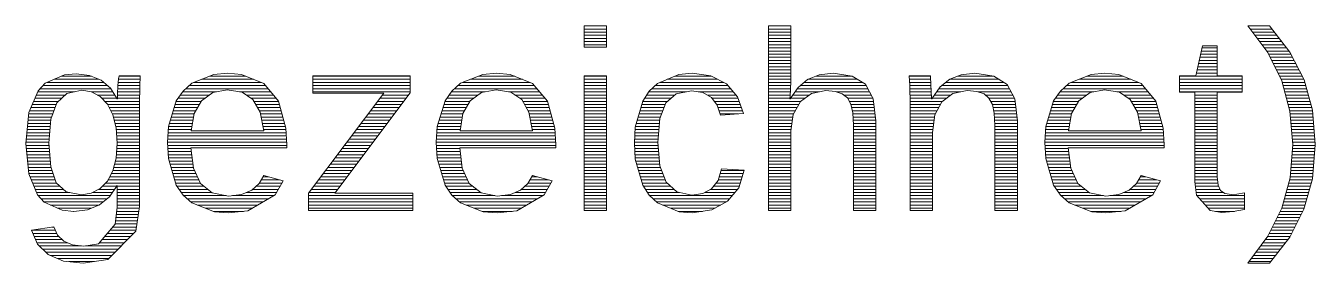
# Model space of a CAD drawing. Header units: millimetres. Extents: x 20 to 410, y 10 to 287.
# Drawn here: x 132.54 to 157.16, y 63.49 to 68.02 of the extents above; entities that cross this region are included whole.
import ezdxf

# ---------------------------------------------------------------- set-up
doc = ezdxf.new("R2010")
doc.units = ezdxf.units.MM
doc.layers.add('TEXT', color=7, linetype='Continuous', lineweight=13)

msp = doc.modelspace()

# ---------------------------------------------------------------- linework, layer by layer
at = {"layer": 'TEXT', "lineweight": 13}
for p, q in [((143.199, 68.021), (143.626, 68.021)), ((146.722, 68.021), (147.148, 68.021)), ((155.875, 68.021), (156.287, 68.021)), ((143.199, 67.961), (143.626, 67.961)), ((143.199, 67.901), (143.626, 67.901)), ((143.199, 67.841), (143.626, 67.841)), ((143.199, 67.781), (143.626, 67.781)), ((143.199, 67.721), (143.626, 67.721)), ((146.722, 67.961), (147.148, 67.961)), ((146.722, 67.901), (147.148, 67.901)), ((146.722, 67.841), (147.148, 67.841)), ((146.722, 67.781), (147.148, 67.781)), ((146.722, 67.721), (147.148, 67.721)), ((155.92, 67.961), (156.334, 67.961)), ((155.965, 67.901), (156.381, 67.901)), ((156.01, 67.841), (156.427, 67.841)), ((156.055, 67.781), (156.474, 67.781)), ((156.1, 67.721), (156.521, 67.721)), ((143.199, 67.661), (143.626, 67.661)), ((146.722, 67.661), (147.148, 67.661)), ((146.722, 67.601), (147.148, 67.601)), ((146.722, 67.541), (147.148, 67.541)), ((146.722, 67.481), (147.148, 67.481)), ((154.971, 67.481), (155.292, 67.481)), ((154.984, 67.541), (155.292, 67.541)), ((154.998, 67.601), (155.292, 67.601)), ((156.146, 67.661), (156.568, 67.661)), ((156.191, 67.601), (156.614, 67.601)), ((156.236, 67.541), (156.661, 67.541)), ((156.273, 67.481), (156.697, 67.481)), ((146.722, 67.421), (147.148, 67.421)), ((146.722, 67.361), (147.148, 67.361)), ((146.722, 67.301), (147.148, 67.301)), ((146.722, 67.241), (147.148, 67.241)), ((154.919, 67.241), (155.292, 67.241)), ((154.932, 67.301), (155.292, 67.301)), ((154.945, 67.361), (155.292, 67.361)), ((154.958, 67.421), (155.292, 67.421)), ((156.303, 67.421), (156.728, 67.421)), ((156.332, 67.361), (156.758, 67.361)), ((156.362, 67.301), (156.789, 67.301)), ((156.392, 67.241), (156.82, 67.241)), ((133.08, 67.001), (133.934, 67.001)), ((133.214, 67.061), (133.793, 67.061)), ((134.308, 67.001), (134.72, 67.001)), ((134.317, 67.061), (134.723, 67.061)), ((135.897, 67.001), (136.889, 67.001)), ((136.048, 67.061), (136.74, 67.061)), ((138.018, 67.061), (139.879, 67.061)), ((138.018, 67.001), (139.879, 67.001)), ((141.031, 67.001), (142.023, 67.001)), ((141.181, 67.061), (141.874, 67.061)), ((143.199, 67.061), (143.626, 67.061)), ((143.199, 67.001), (143.626, 67.001)), ((144.788, 67.001), (145.744, 67.001)), ((144.932, 67.061), (145.629, 67.061)), ((146.722, 67.181), (147.148, 67.181)), ((146.722, 67.121), (147.148, 67.121)), ((146.722, 67.061), (147.148, 67.061)), ((146.722, 67.001), (147.147, 67.001)), ((147.475, 67.001), (148.422, 67.001)), ((147.625, 67.061), (148.325, 67.061)), ((149.411, 67.061), (149.814, 67.061)), ((149.414, 67.001), (149.818, 67.001)), ((150.176, 67.001), (151.126, 67.001)), ((150.328, 67.061), (151.03, 67.061)), ((152.651, 67.001), (153.643, 67.001)), ((152.802, 67.061), (153.494, 67.061)), ((154.568, 67.061), (155.766, 67.061)), ((154.568, 67.001), (155.766, 67.001)), ((154.892, 67.121), (155.292, 67.121)), ((154.906, 67.181), (155.292, 67.181)), ((156.421, 67.181), (156.851, 67.181)), ((156.451, 67.121), (156.881, 67.121)), ((156.481, 67.061), (156.912, 67.061)), ((156.51, 67.001), (156.943, 67.001)), ((132.767, 66.761), (133.465, 66.761)), ((132.812, 66.821), (134.16, 66.821)), ((132.869, 66.881), (134.095, 66.881)), ((132.946, 66.941), (134.025, 66.941)), ((133.789, 66.761), (134.199, 66.761)), ((134.293, 66.761), (134.712, 66.761)), ((134.296, 66.821), (134.712, 66.821)), ((134.299, 66.881), (134.714, 66.881)), ((134.303, 66.941), (134.717, 66.941)), ((135.531, 66.761), (136.178, 66.761)), ((135.591, 66.821), (137.167, 66.821)), ((135.658, 66.881), (137.117, 66.881)), ((135.747, 66.941), (137.039, 66.941)), ((136.62, 66.761), (137.217, 66.761)), ((138.018, 66.941), (139.879, 66.941)), ((138.018, 66.881), (139.879, 66.881)), ((138.018, 66.821), (139.879, 66.821)), ((138.018, 66.761), (139.879, 66.761)), ((140.664, 66.761), (141.312, 66.761)), ((140.725, 66.821), (142.301, 66.821)), ((140.791, 66.881), (142.251, 66.881)), ((140.881, 66.941), (142.172, 66.941)), ((141.754, 66.761), (142.351, 66.761)), ((143.199, 66.941), (143.626, 66.941)), ((143.199, 66.881), (143.626, 66.881)), ((143.199, 66.821), (143.626, 66.821)), ((143.199, 66.761), (143.626, 66.761)), ((144.436, 66.761), (145.148, 66.761)), ((144.494, 66.821), (145.994, 66.821)), ((144.558, 66.881), (145.942, 66.881)), ((144.644, 66.941), (145.859, 66.941)), ((145.387, 66.761), (146.047, 66.761)), ((146.722, 66.941), (147.146, 66.941)), ((146.722, 66.881), (147.143, 66.881)), ((146.722, 66.821), (147.141, 66.821)), ((146.722, 66.761), (147.138, 66.761)), ((147.229, 66.761), (147.687, 66.761)), ((147.271, 66.821), (148.62, 66.821)), ((147.329, 66.881), (148.588, 66.881)), ((147.4, 66.941), (148.52, 66.941)), ((148.019, 66.761), (148.653, 66.761)), ((149.418, 66.941), (149.822, 66.941)), ((149.421, 66.881), (149.825, 66.881)), ((149.422, 66.821), (149.827, 66.821)), ((149.422, 66.761), (149.829, 66.761)), ((149.933, 66.761), (150.39, 66.761)), ((149.975, 66.821), (151.324, 66.821)), ((150.03, 66.881), (151.292, 66.881)), ((150.103, 66.941), (151.222, 66.941)), ((150.728, 66.761), (151.356, 66.761)), ((152.285, 66.761), (152.933, 66.761)), ((152.345, 66.821), (153.921, 66.821)), ((152.412, 66.881), (153.871, 66.881)), ((152.501, 66.941), (153.793, 66.941)), ((153.374, 66.761), (153.971, 66.761)), ((154.568, 66.941), (155.766, 66.941)), ((154.568, 66.881), (155.766, 66.881)), ((154.568, 66.821), (155.766, 66.821)), ((154.568, 66.761), (155.766, 66.761)), ((156.533, 66.941), (156.962, 66.941)), ((156.549, 66.881), (156.978, 66.881)), ((156.565, 66.821), (156.995, 66.821)), ((156.581, 66.761), (157.011, 66.761)), ((132.663, 66.521), (133.117, 66.521)), ((132.689, 66.581), (133.16, 66.581)), ((132.715, 66.641), (133.225, 66.641)), ((132.741, 66.701), (133.29, 66.701)), ((133.902, 66.701), (134.238, 66.701)), ((133.986, 66.641), (134.277, 66.641)), ((134.042, 66.581), (134.71, 66.581)), ((134.098, 66.521), (134.709, 66.521)), ((134.29, 66.641), (134.71, 66.641)), ((134.291, 66.701), (134.711, 66.701)), ((135.39, 66.521), (135.853, 66.521)), ((135.409, 66.581), (135.887, 66.581)), ((135.448, 66.641), (135.961, 66.641)), ((135.489, 66.701), (136.043, 66.701)), ((136.746, 66.701), (137.267, 66.701)), ((136.835, 66.641), (137.316, 66.641)), ((136.895, 66.581), (137.365, 66.581)), ((136.929, 66.521), (137.382, 66.521)), ((139.21, 66.521), (139.712, 66.521)), ((139.255, 66.581), (139.757, 66.581)), ((139.3, 66.641), (139.802, 66.641)), ((139.345, 66.701), (139.848, 66.701)), ((140.524, 66.521), (140.987, 66.521)), ((140.543, 66.581), (141.021, 66.581)), ((140.581, 66.641), (141.094, 66.641)), ((140.623, 66.701), (141.177, 66.701)), ((141.88, 66.701), (142.4, 66.701)), ((141.969, 66.641), (142.45, 66.641)), ((142.029, 66.581), (142.499, 66.581)), ((142.063, 66.521), (142.516, 66.521)), ((143.199, 66.701), (143.626, 66.701)), ((143.199, 66.641), (143.626, 66.641)), ((143.199, 66.581), (143.626, 66.581)), ((143.199, 66.521), (143.626, 66.521)), ((144.302, 66.521), (144.745, 66.521)), ((144.319, 66.581), (144.789, 66.581)), ((144.357, 66.641), (144.859, 66.641)), ((144.397, 66.701), (144.93, 66.701)), ((145.554, 66.701), (146.099, 66.701)), ((145.644, 66.641), (146.137, 66.641)), ((145.689, 66.581), (146.159, 66.581)), ((145.734, 66.521), (146.18, 66.521)), ((146.722, 66.701), (147.134, 66.701)), ((146.722, 66.641), (147.13, 66.641)), ((146.722, 66.581), (147.336, 66.581)), ((146.722, 66.521), (147.299, 66.521)), ((147.146, 66.641), (147.417, 66.641)), ((147.187, 66.701), (147.498, 66.701)), ((148.157, 66.701), (148.685, 66.701)), ((148.229, 66.641), (148.717, 66.641)), ((148.263, 66.581), (148.729, 66.581)), ((148.294, 66.521), (148.736, 66.521)), ((149.423, 66.701), (149.831, 66.701)), ((149.424, 66.641), (149.832, 66.641)), ((149.424, 66.581), (150.039, 66.581)), ((149.425, 66.521), (150.001, 66.521)), ((149.849, 66.641), (150.119, 66.641)), ((149.891, 66.701), (150.199, 66.701)), ((150.863, 66.701), (151.387, 66.701)), ((150.932, 66.641), (151.419, 66.641)), ((150.964, 66.581), (151.432, 66.581)), ((150.996, 66.521), (151.439, 66.521)), ((152.145, 66.521), (152.607, 66.521)), ((152.163, 66.581), (152.641, 66.581)), ((152.202, 66.641), (152.715, 66.641)), ((152.243, 66.701), (152.797, 66.701)), ((153.5, 66.701), (154.021, 66.701)), ((153.589, 66.641), (154.07, 66.641)), ((153.649, 66.581), (154.12, 66.581)), ((153.683, 66.521), (154.136, 66.521)), ((154.865, 66.701), (155.292, 66.701)), ((154.865, 66.641), (155.292, 66.641)), ((154.865, 66.581), (155.292, 66.581)), ((154.865, 66.521), (155.292, 66.521)), ((156.597, 66.701), (157.028, 66.701)), ((156.614, 66.641), (157.045, 66.641)), ((156.63, 66.581), (157.061, 66.581)), ((156.646, 66.521), (157.078, 66.521)), ((132.588, 66.281), (133.031, 66.281)), ((132.594, 66.341), (133.052, 66.341)), ((132.611, 66.401), (133.074, 66.401)), ((132.637, 66.461), (133.096, 66.461)), ((134.128, 66.461), (134.709, 66.461)), ((134.159, 66.401), (134.709, 66.401)), ((134.19, 66.341), (134.709, 66.341)), ((134.21, 66.281), (134.709, 66.281)), ((135.317, 66.281), (135.742, 66.281)), ((135.335, 66.341), (135.752, 66.341)), ((135.354, 66.401), (135.785, 66.401)), ((135.372, 66.461), (135.819, 66.461)), ((136.963, 66.461), (137.399, 66.461)), ((136.997, 66.401), (137.415, 66.401)), ((137.02, 66.341), (137.432, 66.341)), ((137.032, 66.281), (137.448, 66.281)), ((139.03, 66.281), (139.532, 66.281)), ((139.075, 66.341), (139.577, 66.341)), ((139.12, 66.401), (139.622, 66.401)), ((139.165, 66.461), (139.667, 66.461)), ((140.451, 66.281), (140.876, 66.281)), ((140.469, 66.341), (140.886, 66.341)), ((140.488, 66.401), (140.918, 66.401)), ((140.506, 66.461), (140.952, 66.461)), ((142.097, 66.461), (142.532, 66.461)), ((142.131, 66.401), (142.549, 66.401)), ((142.153, 66.341), (142.566, 66.341)), ((142.165, 66.281), (142.582, 66.281)), ((143.199, 66.461), (143.626, 66.461)), ((143.199, 66.401), (143.626, 66.401)), ((143.199, 66.341), (143.626, 66.341)), ((143.199, 66.281), (143.626, 66.281)), ((144.233, 66.281), (144.655, 66.281)), ((144.25, 66.341), (144.678, 66.341)), ((144.268, 66.401), (144.7, 66.401)), ((144.285, 66.461), (144.723, 66.461)), ((145.758, 66.461), (146.202, 66.461)), ((145.777, 66.401), (146.223, 66.401)), ((145.795, 66.341), (146.142, 66.341)), ((146.722, 66.461), (147.266, 66.461)), ((146.722, 66.401), (147.233, 66.401)), ((146.722, 66.341), (147.199, 66.341)), ((146.722, 66.281), (147.187, 66.281)), ((148.308, 66.461), (148.743, 66.461)), ((148.322, 66.401), (148.75, 66.401)), ((148.331, 66.341), (148.757, 66.341)), ((148.334, 66.281), (148.764, 66.281)), ((149.425, 66.461), (149.97, 66.461)), ((149.425, 66.401), (149.938, 66.401)), ((149.425, 66.341), (149.906, 66.341)), ((149.425, 66.281), (149.891, 66.281)), ((151.009, 66.461), (151.446, 66.461)), ((151.023, 66.401), (151.453, 66.401)), ((151.034, 66.341), (151.46, 66.341)), ((151.037, 66.281), (151.467, 66.281)), ((152.071, 66.281), (152.496, 66.281)), ((152.09, 66.341), (152.506, 66.341)), ((152.108, 66.401), (152.539, 66.401)), ((152.126, 66.461), (152.573, 66.461)), ((153.717, 66.461), (154.153, 66.461)), ((153.751, 66.401), (154.169, 66.401)), ((153.774, 66.341), (154.186, 66.341)), ((153.786, 66.281), (154.202, 66.281)), ((154.865, 66.461), (155.292, 66.461)), ((154.865, 66.401), (155.292, 66.401)), ((154.865, 66.341), (155.292, 66.341)), ((154.865, 66.281), (155.292, 66.281)), ((156.662, 66.461), (157.094, 66.461)), ((156.678, 66.401), (157.109, 66.401)), ((156.685, 66.341), (157.114, 66.341)), ((156.69, 66.281), (157.119, 66.281)), ((132.564, 66.041), (133, 66.041)), ((132.57, 66.101), (133.005, 66.101)), ((132.576, 66.161), (133.01, 66.161)), ((132.582, 66.221), (133.015, 66.221)), ((134.226, 66.221), (134.709, 66.221)), ((134.241, 66.161), (134.709, 66.161)), ((134.257, 66.101), (134.709, 66.101)), ((134.266, 66.041), (134.709, 66.041)), ((135.258, 66.041), (135.7, 66.041)), ((135.262, 66.101), (135.711, 66.101)), ((135.281, 66.161), (135.721, 66.161)), ((135.299, 66.221), (135.731, 66.221)), ((137.043, 66.221), (137.465, 66.221)), ((137.055, 66.161), (137.482, 66.161)), ((137.067, 66.101), (137.498, 66.101)), ((137.079, 66.041), (137.508, 66.041)), ((138.85, 66.041), (139.351, 66.041)), ((138.895, 66.101), (139.396, 66.101)), ((138.94, 66.161), (139.442, 66.161)), ((138.985, 66.221), (139.487, 66.221)), ((140.392, 66.041), (140.834, 66.041)), ((140.396, 66.101), (140.844, 66.101)), ((140.414, 66.161), (140.855, 66.161)), ((140.433, 66.221), (140.865, 66.221)), ((142.177, 66.221), (142.599, 66.221)), ((142.189, 66.161), (142.615, 66.161)), ((142.201, 66.101), (142.632, 66.101)), ((142.213, 66.041), (142.642, 66.041)), ((143.199, 66.221), (143.626, 66.221)), ((143.199, 66.161), (143.626, 66.161)), ((143.199, 66.101), (143.626, 66.101)), ((143.199, 66.041), (143.626, 66.041)), ((144.175, 66.041), (144.627, 66.041)), ((144.181, 66.101), (144.632, 66.101)), ((144.198, 66.161), (144.637, 66.161)), ((144.216, 66.221), (144.642, 66.221)), ((146.722, 66.221), (147.178, 66.221)), ((146.722, 66.161), (147.17, 66.161)), ((146.722, 66.101), (147.161, 66.101)), ((146.722, 66.041), (147.152, 66.041)), ((148.338, 66.221), (148.771, 66.221)), ((148.341, 66.161), (148.772, 66.161)), ((148.343, 66.101), (148.772, 66.101)), ((148.343, 66.041), (148.772, 66.041)), ((149.425, 66.221), (149.883, 66.221)), ((149.425, 66.161), (149.875, 66.161)), ((149.425, 66.101), (149.867, 66.101)), ((149.425, 66.041), (149.859, 66.041)), ((151.041, 66.221), (151.474, 66.221)), ((151.044, 66.161), (151.476, 66.161)), ((151.046, 66.101), (151.476, 66.101)), ((151.046, 66.041), (151.476, 66.041)), ((152.012, 66.041), (152.454, 66.041)), ((152.016, 66.101), (152.465, 66.101)), ((152.035, 66.161), (152.475, 66.161)), ((152.053, 66.221), (152.486, 66.221)), ((153.798, 66.221), (154.219, 66.221)), ((153.809, 66.161), (154.236, 66.161)), ((153.821, 66.101), (154.252, 66.101)), ((153.833, 66.041), (154.262, 66.041)), ((154.865, 66.221), (155.292, 66.221)), ((154.865, 66.161), (155.292, 66.161)), ((154.865, 66.101), (155.292, 66.101)), ((154.865, 66.041), (155.292, 66.041)), ((156.694, 66.221), (157.124, 66.221)), ((156.699, 66.161), (157.129, 66.161)), ((156.704, 66.101), (157.134, 66.101)), ((156.709, 66.041), (157.139, 66.041)), ((132.54, 65.801), (132.98, 65.801)), ((132.546, 65.861), (132.985, 65.861)), ((132.552, 65.921), (132.99, 65.921)), ((132.558, 65.981), (132.995, 65.981)), ((134.27, 65.981), (134.709, 65.981)), ((134.275, 65.921), (134.709, 65.921)), ((134.279, 65.861), (134.709, 65.861)), ((134.284, 65.801), (134.709, 65.801)), ((135.243, 65.801), (137.521, 65.801)), ((135.247, 65.861), (137.518, 65.861)), ((135.251, 65.921), (137.515, 65.921)), ((135.255, 65.981), (137.512, 65.981)), ((138.67, 65.801), (139.171, 65.801)), ((138.715, 65.861), (139.216, 65.861)), ((138.76, 65.921), (139.261, 65.921)), ((138.805, 65.981), (139.306, 65.981)), ((140.377, 65.801), (142.655, 65.801)), ((140.381, 65.861), (142.652, 65.861)), ((140.385, 65.921), (142.649, 65.921)), ((140.388, 65.981), (142.645, 65.981)), ((143.199, 65.981), (143.626, 65.981)), ((143.199, 65.921), (143.626, 65.921)), ((143.199, 65.861), (143.626, 65.861)), ((143.199, 65.801), (143.626, 65.801)), ((144.161, 65.801), (144.607, 65.801)), ((144.165, 65.861), (144.612, 65.861)), ((144.168, 65.921), (144.617, 65.921)), ((144.172, 65.981), (144.622, 65.981)), ((146.722, 65.981), (147.148, 65.981)), ((146.722, 65.921), (147.148, 65.921)), ((146.722, 65.861), (147.148, 65.861)), ((146.722, 65.801), (147.148, 65.801)), ((148.343, 65.981), (148.772, 65.981)), ((148.343, 65.921), (148.772, 65.921)), ((148.343, 65.861), (148.772, 65.861)), ((148.343, 65.801), (148.772, 65.801)), ((149.425, 65.981), (149.852, 65.981)), ((149.425, 65.921), (149.852, 65.921)), ((149.425, 65.861), (149.852, 65.861)), ((149.425, 65.801), (149.852, 65.801)), ((151.046, 65.981), (151.476, 65.981)), ((151.046, 65.921), (151.476, 65.921)), ((151.046, 65.861), (151.476, 65.861)), ((151.046, 65.801), (151.476, 65.801)), ((151.997, 65.801), (154.276, 65.801)), ((152.001, 65.861), (154.272, 65.861)), ((152.005, 65.921), (154.269, 65.921)), ((152.009, 65.981), (154.266, 65.981)), ((154.865, 65.981), (155.292, 65.981)), ((154.865, 65.921), (155.292, 65.921)), ((154.865, 65.861), (155.292, 65.861)), ((154.865, 65.801), (155.292, 65.801)), ((156.714, 65.981), (157.144, 65.981)), ((156.719, 65.921), (157.149, 65.921)), ((156.724, 65.861), (157.154, 65.861)), ((156.729, 65.801), (157.158, 65.801)), ((132.541, 65.741), (132.982, 65.741)), ((132.547, 65.681), (132.987, 65.681)), ((132.553, 65.621), (132.992, 65.621)), ((132.559, 65.561), (132.996, 65.561)), ((132.564, 65.501), (133.001, 65.501)), ((134.263, 65.501), (134.709, 65.501)), ((134.268, 65.561), (134.709, 65.561)), ((134.273, 65.621), (134.709, 65.621)), ((134.277, 65.681), (134.709, 65.681)), ((134.282, 65.741), (134.709, 65.741)), ((135.247, 65.741), (137.524, 65.741)), ((135.25, 65.681), (135.694, 65.681)), ((135.254, 65.621), (135.701, 65.621)), ((135.258, 65.561), (135.708, 65.561)), ((135.261, 65.501), (135.715, 65.501)), ((138.444, 65.501), (138.945, 65.501)), ((138.489, 65.561), (138.99, 65.561)), ((138.534, 65.621), (139.036, 65.621)), ((138.579, 65.681), (139.081, 65.681)), ((138.624, 65.741), (139.126, 65.741)), ((140.381, 65.741), (142.658, 65.741)), ((140.384, 65.681), (140.827, 65.681)), ((140.388, 65.621), (140.834, 65.621)), ((140.391, 65.561), (140.841, 65.561)), ((140.395, 65.501), (140.848, 65.501)), ((143.199, 65.741), (143.626, 65.741)), ((143.199, 65.681), (143.626, 65.681)), ((143.199, 65.621), (143.626, 65.621)), ((143.199, 65.561), (143.626, 65.561)), ((143.199, 65.501), (143.626, 65.501)), ((144.163, 65.741), (144.611, 65.741)), ((144.167, 65.681), (144.617, 65.681)), ((144.17, 65.621), (144.622, 65.621)), ((144.173, 65.561), (144.627, 65.561)), ((144.177, 65.501), (144.633, 65.501)), ((146.722, 65.741), (147.148, 65.741)), ((146.722, 65.681), (147.148, 65.681)), ((146.722, 65.621), (147.148, 65.621)), ((146.722, 65.561), (147.148, 65.561)), ((146.722, 65.501), (147.148, 65.501)), ((148.343, 65.741), (148.772, 65.741)), ((148.343, 65.681), (148.772, 65.681)), ((148.343, 65.621), (148.772, 65.621)), ((148.343, 65.561), (148.772, 65.561)), ((148.343, 65.501), (148.772, 65.501)), ((149.425, 65.741), (149.852, 65.741)), ((149.425, 65.681), (149.852, 65.681)), ((149.425, 65.621), (149.852, 65.621)), ((149.425, 65.561), (149.852, 65.561)), ((149.425, 65.501), (149.852, 65.501)), ((151.046, 65.741), (151.476, 65.741)), ((151.046, 65.681), (151.476, 65.681)), ((151.046, 65.621), (151.476, 65.621)), ((151.046, 65.561), (151.476, 65.561)), ((151.046, 65.501), (151.476, 65.501)), ((152.001, 65.741), (154.278, 65.741)), ((152.005, 65.681), (152.448, 65.681)), ((152.008, 65.621), (152.455, 65.621)), ((152.012, 65.561), (152.462, 65.561)), ((152.015, 65.501), (152.469, 65.501)), ((154.865, 65.741), (155.292, 65.741)), ((154.865, 65.681), (155.292, 65.681)), ((154.865, 65.621), (155.292, 65.621)), ((154.865, 65.561), (155.292, 65.561)), ((154.865, 65.501), (155.292, 65.501)), ((156.712, 65.501), (157.141, 65.501)), ((156.716, 65.561), (157.146, 65.561)), ((156.721, 65.621), (157.151, 65.621)), ((156.726, 65.681), (157.156, 65.681)), ((156.731, 65.741), (157.161, 65.741)), ((132.57, 65.441), (133.006, 65.441)), ((132.576, 65.381), (133.01, 65.381)), ((132.581, 65.321), (133.018, 65.321)), ((132.587, 65.261), (133.038, 65.261)), ((134.2, 65.261), (134.709, 65.261)), ((134.216, 65.321), (134.709, 65.321)), ((134.232, 65.381), (134.709, 65.381)), ((134.248, 65.441), (134.709, 65.441)), ((135.275, 65.441), (135.722, 65.441)), ((135.293, 65.381), (135.729, 65.381)), ((135.311, 65.321), (135.736, 65.321)), ((135.328, 65.261), (135.757, 65.261)), ((138.264, 65.261), (138.765, 65.261)), ((138.309, 65.321), (138.81, 65.321)), ((138.354, 65.381), (138.855, 65.381)), ((138.399, 65.441), (138.9, 65.441)), ((140.409, 65.441), (140.855, 65.441)), ((140.427, 65.381), (140.862, 65.381)), ((140.445, 65.321), (140.869, 65.321)), ((140.462, 65.261), (140.891, 65.261)), ((143.199, 65.441), (143.626, 65.441)), ((143.199, 65.381), (143.626, 65.381)), ((143.199, 65.321), (143.626, 65.321)), ((143.199, 65.261), (143.626, 65.261)), ((144.189, 65.441), (144.638, 65.441)), ((144.206, 65.381), (144.644, 65.381)), ((144.223, 65.321), (144.657, 65.321)), ((144.24, 65.261), (144.681, 65.261)), ((145.815, 65.261), (146.255, 65.261)), ((146.722, 65.441), (147.148, 65.441)), ((146.722, 65.381), (147.148, 65.381)), ((146.722, 65.321), (147.148, 65.321)), ((146.722, 65.261), (147.148, 65.261)), ((148.343, 65.441), (148.772, 65.441)), ((148.343, 65.381), (148.772, 65.381)), ((148.343, 65.321), (148.772, 65.321)), ((148.343, 65.261), (148.772, 65.261)), ((149.425, 65.441), (149.852, 65.441)), ((149.425, 65.381), (149.852, 65.381)), ((149.425, 65.321), (149.852, 65.321)), ((149.425, 65.261), (149.852, 65.261)), ((151.046, 65.441), (151.476, 65.441)), ((151.046, 65.381), (151.476, 65.381)), ((151.046, 65.321), (151.476, 65.321)), ((151.046, 65.261), (151.476, 65.261)), ((152.029, 65.441), (152.476, 65.441)), ((152.047, 65.381), (152.483, 65.381)), ((152.065, 65.321), (152.49, 65.321)), ((152.083, 65.261), (152.512, 65.261)), ((154.865, 65.441), (155.292, 65.441)), ((154.865, 65.381), (155.292, 65.381)), ((154.865, 65.321), (155.292, 65.321)), ((154.865, 65.261), (155.292, 65.261)), ((156.692, 65.261), (157.121, 65.261)), ((156.697, 65.321), (157.126, 65.321)), ((156.702, 65.381), (157.131, 65.381)), ((156.707, 65.441), (157.136, 65.441)), ((132.593, 65.201), (133.059, 65.201)), ((132.616, 65.141), (133.08, 65.141)), ((132.641, 65.081), (133.1, 65.081)), ((132.666, 65.021), (133.125, 65.021)), ((134.059, 65.021), (134.709, 65.021)), ((134.107, 65.081), (134.709, 65.081)), ((134.139, 65.141), (134.709, 65.141)), ((134.17, 65.201), (134.709, 65.201)), ((135.346, 65.201), (135.786, 65.201)), ((135.364, 65.141), (135.814, 65.141)), ((135.382, 65.081), (135.842, 65.081)), ((135.399, 65.021), (135.87, 65.021)), ((137, 65.021), (137.433, 65.021)), ((137.033, 65.081), (137.382, 65.081)), ((137.067, 65.141), (137.171, 65.141)), ((138.084, 65.021), (138.584, 65.021)), ((138.129, 65.081), (138.63, 65.081)), ((138.174, 65.141), (138.675, 65.141)), ((138.219, 65.201), (138.72, 65.201)), ((140.48, 65.201), (140.919, 65.201)), ((140.498, 65.141), (140.948, 65.141)), ((140.515, 65.081), (140.976, 65.081)), ((140.533, 65.021), (141.004, 65.021)), ((142.134, 65.021), (142.567, 65.021)), ((142.167, 65.081), (142.516, 65.081)), ((142.2, 65.141), (142.304, 65.141)), ((143.199, 65.201), (143.626, 65.201)), ((143.199, 65.141), (143.626, 65.141)), ((143.199, 65.081), (143.626, 65.081)), ((143.199, 65.021), (143.626, 65.021)), ((144.257, 65.201), (144.704, 65.201)), ((144.275, 65.141), (144.727, 65.141)), ((144.292, 65.081), (144.75, 65.081)), ((144.309, 65.021), (144.784, 65.021)), ((145.721, 65.021), (146.18, 65.021)), ((145.763, 65.081), (146.199, 65.081)), ((145.78, 65.141), (146.218, 65.141)), ((145.798, 65.201), (146.236, 65.201)), ((146.722, 65.201), (147.148, 65.201)), ((146.722, 65.141), (147.148, 65.141)), ((146.722, 65.081), (147.148, 65.081)), ((146.722, 65.021), (147.148, 65.021)), ((148.343, 65.201), (148.772, 65.201)), ((148.343, 65.141), (148.772, 65.141)), ((148.343, 65.081), (148.772, 65.081)), ((148.343, 65.021), (148.772, 65.021)), ((149.425, 65.201), (149.852, 65.201)), ((149.425, 65.141), (149.852, 65.141)), ((149.425, 65.081), (149.852, 65.081)), ((149.425, 65.021), (149.852, 65.021)), ((151.046, 65.201), (151.476, 65.201)), ((151.046, 65.141), (151.476, 65.141)), ((151.046, 65.081), (151.476, 65.081)), ((151.046, 65.021), (151.476, 65.021)), ((152.1, 65.201), (152.54, 65.201)), ((152.118, 65.141), (152.568, 65.141)), ((152.136, 65.081), (152.596, 65.081)), ((152.153, 65.021), (152.625, 65.021)), ((153.754, 65.021), (154.187, 65.021)), ((153.787, 65.081), (154.136, 65.081)), ((153.821, 65.141), (153.925, 65.141)), ((154.865, 65.201), (155.292, 65.201)), ((154.865, 65.141), (155.292, 65.141)), ((154.865, 65.081), (155.297, 65.081)), ((154.868, 65.021), (155.303, 65.021)), ((156.654, 65.021), (157.085, 65.021)), ((156.67, 65.081), (157.102, 65.081)), ((156.682, 65.141), (157.111, 65.141)), ((156.687, 65.201), (157.116, 65.201)), ((132.691, 64.961), (133.191, 64.961)), ((132.715, 64.901), (133.258, 64.901)), ((132.74, 64.841), (133.376, 64.841)), ((132.771, 64.781), (134.15, 64.781)), ((133.817, 64.841), (134.19, 64.841)), ((133.93, 64.901), (134.23, 64.901)), ((134.001, 64.961), (134.27, 64.961)), ((134.285, 64.961), (134.709, 64.961)), ((134.285, 64.901), (134.709, 64.901)), ((134.285, 64.841), (134.709, 64.841)), ((134.285, 64.781), (134.709, 64.781)), ((135.425, 64.961), (135.939, 64.961)), ((135.466, 64.901), (136.014, 64.901)), ((135.507, 64.841), (136.089, 64.841)), ((135.553, 64.781), (136.364, 64.781)), ((136.486, 64.781), (137.281, 64.781)), ((136.754, 64.841), (137.33, 64.841)), ((136.872, 64.901), (137.364, 64.901)), ((136.939, 64.961), (137.399, 64.961)), ((137.937, 64.781), (139.928, 64.781)), ((137.949, 64.841), (138.449, 64.841)), ((137.994, 64.901), (138.494, 64.901)), ((138.039, 64.961), (138.539, 64.961)), ((140.559, 64.961), (141.073, 64.961)), ((140.6, 64.901), (141.148, 64.901)), ((140.641, 64.841), (141.223, 64.841)), ((140.686, 64.781), (141.498, 64.781)), ((141.62, 64.781), (142.415, 64.781)), ((141.887, 64.841), (142.464, 64.841)), ((142.006, 64.901), (142.498, 64.901)), ((142.073, 64.961), (142.532, 64.961)), ((143.199, 64.961), (143.626, 64.961)), ((143.199, 64.901), (143.626, 64.901)), ((143.199, 64.841), (143.626, 64.841)), ((143.199, 64.781), (143.626, 64.781)), ((144.334, 64.961), (144.849, 64.961)), ((144.373, 64.901), (144.915, 64.901)), ((144.412, 64.841), (145.015, 64.841)), ((144.456, 64.781), (146.029, 64.781)), ((145.503, 64.841), (146.079, 64.841)), ((145.615, 64.901), (146.128, 64.901)), ((145.674, 64.961), (146.162, 64.961)), ((146.722, 64.961), (147.148, 64.961)), ((146.722, 64.901), (147.148, 64.901)), ((146.722, 64.841), (147.148, 64.841)), ((146.722, 64.781), (147.148, 64.781)), ((148.343, 64.961), (148.772, 64.961)), ((148.343, 64.901), (148.772, 64.901)), ((148.343, 64.841), (148.772, 64.841)), ((148.343, 64.781), (148.772, 64.781)), ((149.425, 64.961), (149.852, 64.961)), ((149.425, 64.901), (149.852, 64.901)), ((149.425, 64.841), (149.852, 64.841)), ((149.425, 64.781), (149.852, 64.781)), ((151.046, 64.961), (151.476, 64.961)), ((151.046, 64.901), (151.476, 64.901)), ((151.046, 64.841), (151.476, 64.841)), ((151.046, 64.781), (151.476, 64.781)), ((152.179, 64.961), (152.693, 64.961)), ((152.22, 64.901), (152.768, 64.901)), ((152.261, 64.841), (152.843, 64.841)), ((152.307, 64.781), (153.118, 64.781)), ((153.24, 64.781), (154.035, 64.781)), ((153.508, 64.841), (154.084, 64.841)), ((153.627, 64.901), (154.118, 64.901)), ((153.693, 64.961), (154.153, 64.961)), ((154.875, 64.961), (155.314, 64.961)), ((154.883, 64.901), (155.341, 64.901)), ((154.89, 64.841), (155.403, 64.841)), ((154.904, 64.781), (155.809, 64.781)), ((156.589, 64.781), (157.019, 64.781)), ((156.606, 64.841), (157.035, 64.841)), ((156.622, 64.901), (157.052, 64.901)), ((156.638, 64.961), (157.069, 64.961)), ((132.827, 64.721), (134.088, 64.721)), ((132.882, 64.661), (134.015, 64.661)), ((133.01, 64.601), (133.937, 64.601)), ((133.143, 64.541), (133.79, 64.541)), ((134.282, 64.541), (134.705, 64.541)), ((134.285, 64.721), (134.709, 64.721)), ((134.285, 64.661), (134.709, 64.661)), ((134.285, 64.601), (134.709, 64.601)), ((135.62, 64.721), (137.178, 64.721)), ((135.687, 64.661), (137.075, 64.661)), ((135.814, 64.601), (136.971, 64.601)), ((135.967, 64.541), (136.868, 64.541)), ((137.937, 64.721), (139.928, 64.721)), ((137.937, 64.661), (139.928, 64.661)), ((137.937, 64.601), (139.928, 64.601)), ((137.937, 64.541), (139.928, 64.541)), ((140.753, 64.721), (142.312, 64.721)), ((140.82, 64.661), (142.208, 64.661)), ((140.948, 64.601), (142.105, 64.601)), ((141.101, 64.541), (142.002, 64.541)), ((143.199, 64.721), (143.626, 64.721)), ((143.199, 64.661), (143.626, 64.661)), ((143.199, 64.601), (143.626, 64.601)), ((143.199, 64.541), (143.626, 64.541)), ((144.519, 64.721), (145.98, 64.721)), ((144.583, 64.661), (145.919, 64.661)), ((144.704, 64.601), (145.81, 64.601)), ((144.849, 64.541), (145.701, 64.541)), ((146.722, 64.721), (147.148, 64.721)), ((146.722, 64.661), (147.148, 64.661)), ((146.722, 64.601), (147.148, 64.601)), ((146.722, 64.541), (147.148, 64.541)), ((148.343, 64.721), (148.772, 64.721)), ((148.343, 64.661), (148.772, 64.661)), ((148.343, 64.601), (148.772, 64.601)), ((148.343, 64.541), (148.772, 64.541)), ((149.425, 64.721), (149.852, 64.721)), ((149.425, 64.661), (149.852, 64.661)), ((149.425, 64.601), (149.852, 64.601)), ((149.425, 64.541), (149.852, 64.541)), ((151.046, 64.721), (151.476, 64.721)), ((151.046, 64.661), (151.476, 64.661)), ((151.046, 64.601), (151.476, 64.601)), ((151.046, 64.541), (151.476, 64.541)), ((152.374, 64.721), (153.932, 64.721)), ((152.441, 64.661), (153.829, 64.661)), ((152.568, 64.601), (153.725, 64.601)), ((152.721, 64.541), (153.622, 64.541)), ((154.957, 64.721), (155.809, 64.721)), ((155.01, 64.661), (155.809, 64.661)), ((155.062, 64.601), (155.809, 64.601)), ((155.115, 64.541), (155.809, 64.541)), ((156.525, 64.541), (156.952, 64.541)), ((156.541, 64.601), (156.969, 64.601)), ((156.557, 64.661), (156.986, 64.661)), ((156.573, 64.721), (157.002, 64.721)), ((133.45, 64.481), (133.456, 64.481)), ((134.253, 64.301), (134.671, 64.301)), ((134.26, 64.361), (134.679, 64.361)), ((134.267, 64.421), (134.688, 64.421)), ((134.275, 64.481), (134.696, 64.481)), ((136.12, 64.481), (136.694, 64.481)), ((141.254, 64.481), (141.827, 64.481)), ((144.994, 64.481), (145.463, 64.481)), ((152.874, 64.481), (153.448, 64.481)), ((155.258, 64.481), (155.621, 64.481)), ((156.406, 64.301), (156.834, 64.301)), ((156.436, 64.361), (156.864, 64.361)), ((156.465, 64.421), (156.895, 64.421)), ((156.495, 64.481), (156.926, 64.481)), ((132.646, 64.121), (133.102, 64.121)), ((132.671, 64.061), (133.128, 64.061)), ((133.039, 64.181), (133.076, 64.181)), ((134.095, 64.061), (134.604, 64.061)), ((134.146, 64.121), (134.645, 64.121)), ((134.197, 64.181), (134.654, 64.181)), ((134.245, 64.241), (134.662, 64.241)), ((156.287, 64.061), (156.71, 64.061)), ((156.317, 64.121), (156.741, 64.121)), ((156.347, 64.181), (156.772, 64.181)), ((156.376, 64.241), (156.803, 64.241)), ((132.697, 64.001), (133.171, 64.001)), ((132.723, 63.941), (133.233, 63.941)), ((132.749, 63.881), (133.336, 63.881)), ((132.795, 63.821), (133.602, 63.821)), ((133.675, 63.821), (134.365, 63.821)), ((133.941, 63.881), (134.425, 63.881)), ((133.992, 63.941), (134.484, 63.941)), ((134.044, 64.001), (134.544, 64.001)), ((156.121, 63.821), (156.542, 63.821)), ((156.166, 63.881), (156.589, 63.881)), ((156.211, 63.941), (156.635, 63.941)), ((156.257, 64.001), (156.68, 64.001)), ((132.857, 63.761), (134.306, 63.761)), ((132.918, 63.701), (134.246, 63.701)), ((133, 63.641), (134.187, 63.641)), ((133.141, 63.581), (134.127, 63.581)), ((155.94, 63.581), (156.354, 63.581)), ((155.985, 63.641), (156.401, 63.641)), ((156.03, 63.701), (156.448, 63.701)), ((156.075, 63.761), (156.495, 63.761)), ((133.359, 63.521), (133.843, 63.521)), ((155.894, 63.521), (156.308, 63.521))]:
    msp.add_line(p, q, dxfattribs=at)
for points in [[(143.626, 68.023), (143.626, 67.614), (143.199, 67.614), (143.199, 68.023), (143.626, 68.023)], [(147.288, 66.847), (147.468, 66.998), (147.687, 67.086), (147.958, 67.116), (148.321, 67.064), (148.574, 66.908), (148.723, 66.63), (148.772, 66.211), (148.772, 64.5), (148.343, 64.5), (148.343, 66.128), (148.33, 66.364), (148.292, 66.53), (148.227, 66.645), (148.129, 66.724), (147.993, 66.77), (147.813, 66.785), (147.542, 66.733), (147.33, 66.577), (147.194, 66.332), (147.148, 66.015), (147.148, 64.5), (146.722, 64.5), (146.722, 68.023), (147.148, 68.023), (147.148, 67.106), (147.146, 66.959), (147.14, 66.807), (147.133, 66.685), (147.13, 66.629), (147.137, 66.629), (147.288, 66.847)], [(157.162, 65.753), (157.108, 65.102), (156.947, 64.521), (156.674, 63.991), (156.286, 63.494), (155.873, 63.494), (156.259, 64.005), (156.526, 64.543), (156.681, 65.123), (156.732, 65.758), (156.68, 66.393), (156.524, 66.973), (156.258, 67.512), (155.873, 68.023), (156.286, 68.023), (156.676, 67.522), (156.948, 66.991), (157.108, 66.41), (157.162, 65.763), (157.162, 65.753)], [(155.809, 64.519), (155.595, 64.476), (155.377, 64.462), (155.153, 64.498), (154.897, 64.789), (154.865, 65.044), (154.865, 66.757), (154.568, 66.757), (154.568, 67.068), (154.881, 67.068), (155.007, 67.643), (155.292, 67.643), (155.292, 67.068), (155.766, 67.068), (155.766, 66.757), (155.292, 66.757), (155.292, 65.137), (155.307, 64.979), (155.352, 64.876), (155.435, 64.82), (155.562, 64.802), (155.667, 64.81), (155.809, 64.835), (155.809, 64.519)], [(133.074, 64.186), (133.142, 64.029), (133.262, 63.913), (133.432, 63.841), (133.646, 63.816), (133.925, 63.863), (134.245, 64.237), (134.285, 64.564), (134.285, 64.977), (134.28, 64.977), (134.136, 64.761), (133.948, 64.606), (133.719, 64.512), (133.454, 64.481), (133.233, 64.501), (132.886, 64.657), (132.76, 64.794), (132.593, 65.197), (132.538, 65.779), (132.597, 66.371), (132.776, 66.784), (132.911, 66.926), (133.274, 67.088), (133.502, 67.108), (133.756, 67.077), (133.975, 66.984), (134.153, 66.833), (134.285, 66.629), (134.289, 66.629), (134.292, 66.726), (134.298, 66.876), (134.308, 67.012), (134.318, 67.068), (134.724, 67.068), (134.713, 66.871), (134.709, 66.536), (134.709, 64.574), (134.642, 64.1), (134.105, 63.559), (133.635, 63.491), (133.257, 63.533), (132.965, 63.656), (132.76, 63.856), (132.644, 64.125), (133.074, 64.186)], [(136.408, 64.773), (136.659, 64.801), (136.854, 64.884), (136.994, 65.011), (137.081, 65.167), (137.455, 65.061), (137.303, 64.794), (136.78, 64.49), (136.408, 64.452), (136.141, 64.473), (135.707, 64.643), (135.541, 64.792), (135.411, 64.982), (135.262, 65.487), (135.243, 65.801), (135.262, 66.1), (135.411, 66.588), (135.541, 66.776), (135.706, 66.925), (136.131, 67.095), (136.392, 67.116), (136.657, 67.095), (137.082, 66.924), (137.365, 66.583), (137.507, 66.071), (137.524, 65.751), (137.524, 65.694), (135.692, 65.694), (135.738, 65.303), (135.875, 65.013), (136.1, 64.833), (136.408, 64.773)], [(138.018, 66.738), (138.018, 67.068), (139.879, 67.068), (139.879, 66.743), (138.44, 64.83), (139.928, 64.83), (139.928, 64.5), (137.937, 64.5), (137.937, 64.825), (139.373, 66.738), (138.018, 66.738)], [(141.233, 64.833), (141.542, 64.773), (141.793, 64.801), (141.987, 64.884), (142.128, 65.011), (142.214, 65.167), (142.589, 65.061), (142.437, 64.794), (141.914, 64.49), (141.542, 64.452), (141.274, 64.473), (140.841, 64.643), (140.675, 64.792), (140.545, 64.982), (140.396, 65.487), (140.377, 65.801), (140.396, 66.1), (140.545, 66.588), (140.675, 66.776), (140.84, 66.925), (141.265, 67.095), (141.526, 67.116), (141.791, 67.095), (142.216, 66.924), (142.499, 66.583), (142.64, 66.071), (142.658, 65.751), (142.658, 65.694), (140.826, 65.694), (140.872, 65.303), (141.008, 65.013), (141.233, 64.833)], [(143.626, 67.068), (143.626, 64.5), (143.199, 64.5), (143.199, 67.068), (143.626, 67.068)], [(144.647, 65.35), (144.767, 65.036), (144.97, 64.851), (145.255, 64.789), (145.464, 64.82), (145.635, 64.912), (145.759, 65.069), (145.825, 65.293), (146.256, 65.264), (146.153, 64.931), (145.941, 64.673), (145.639, 64.507), (145.266, 64.452), (145.013, 64.473), (144.602, 64.644), (144.444, 64.792), (144.32, 64.982), (144.178, 65.48), (144.16, 65.787), (144.178, 66.091), (144.321, 66.585), (144.445, 66.775), (144.603, 66.924), (145.011, 67.095), (145.262, 67.116), (145.622, 67.065), (145.916, 66.912), (146.127, 66.669), (146.242, 66.349), (145.803, 66.316), (145.744, 66.507), (145.634, 66.655), (145.47, 66.749), (145.25, 66.781), (144.957, 66.725), (144.758, 66.555), (144.644, 66.253), (144.606, 65.796), (144.647, 65.35)], [(151.046, 66.128), (151.033, 66.354), (150.996, 66.522), (150.931, 66.643), (150.837, 66.724), (150.702, 66.77), (150.516, 66.785), (150.24, 66.733), (150.029, 66.574), (149.896, 66.322), (149.852, 65.988), (149.852, 64.5), (149.425, 64.5), (149.425, 66.52), (149.421, 66.881), (149.41, 67.068), (149.814, 67.068), (149.816, 67.046), (149.818, 67.004), (149.821, 66.948), (149.824, 66.884), (149.828, 66.787), (149.833, 66.629), (149.84, 66.629), (149.999, 66.856), (150.181, 67.005), (150.398, 67.088), (150.661, 67.116), (151.027, 67.063), (151.28, 66.905), (151.427, 66.627), (151.476, 66.211), (151.476, 64.5), (151.046, 64.5), (151.046, 66.128)], [(152.492, 65.303), (152.629, 65.013), (152.854, 64.833), (153.163, 64.773), (153.413, 64.801), (153.608, 64.884), (153.748, 65.011), (153.835, 65.167), (154.209, 65.061), (154.058, 64.794), (153.534, 64.49), (153.163, 64.452), (152.895, 64.473), (152.461, 64.643), (152.295, 64.792), (152.165, 64.982), (152.016, 65.487), (151.997, 65.801), (152.016, 66.1), (152.165, 66.588), (152.295, 66.776), (152.46, 66.925), (152.885, 67.095), (153.146, 67.116), (153.411, 67.095), (153.836, 66.924), (154.119, 66.583), (154.261, 66.071), (154.278, 65.751), (154.278, 65.694), (152.446, 65.694), (152.492, 65.303)], [(133.792, 66.761), (133.606, 66.791), (133.323, 66.731), (133.129, 66.553), (133.017, 66.242), (132.979, 65.784), (133.014, 65.332), (133.119, 65.027), (133.309, 64.855), (133.599, 64.797), (133.789, 64.827), (133.957, 64.915), (134.096, 65.06), (134.199, 65.256), (134.263, 65.499), (134.285, 65.784), (134.263, 66.076), (134.199, 66.324), (134.096, 66.524), (133.958, 66.671), (133.792, 66.761)], [(136.385, 66.8), (136.107, 66.748), (135.893, 66.592), (135.753, 66.346), (135.697, 66.021), (137.083, 66.021), (137.013, 66.373), (136.876, 66.614), (136.668, 66.753), (136.385, 66.8)], [(141.802, 66.753), (141.519, 66.8), (141.24, 66.748), (141.027, 66.592), (140.887, 66.346), (140.831, 66.021), (142.217, 66.021), (142.147, 66.373), (142.01, 66.614), (141.802, 66.753)], [(153.768, 66.373), (153.63, 66.614), (153.422, 66.753), (153.139, 66.8), (152.861, 66.748), (152.647, 66.592), (152.507, 66.346), (152.451, 66.021), (153.837, 66.021), (153.768, 66.373)]]:
    msp.add_lwpolyline(points, close=True, dxfattribs=at)

doc.saveas('drawing.dxf')
